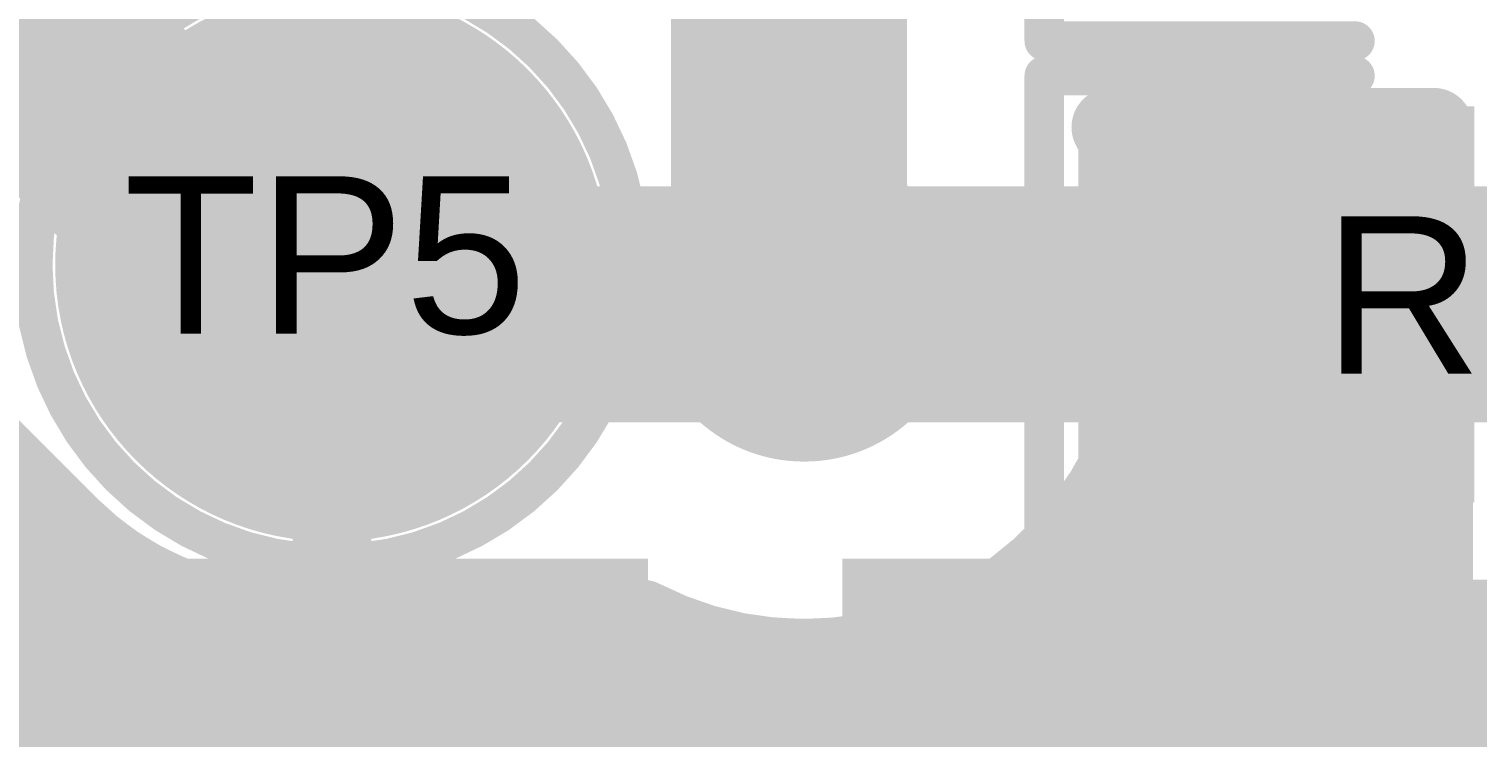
# Model space of a CAD drawing. Header units: inches. Extents: x -0.355 to 0.355, y -0.355 to 0.355.
# Drawn here: x 0.0429 to 0.1154, y -0.1742 to -0.1388 of the extents above; entities that cross this region are included whole.
import ezdxf

# ---------------------------------------------------------------- set-up
doc = ezdxf.new("R2010")
doc.units = ezdxf.units.IN
doc.header["$MEASUREMENT"] = 0
for name, color, linetype in [('BottomLayer', 5, 'Continuous'), ('Mechanical1', 6, 'Continuous'), ('Mechanical15', 56, 'Continuous'), ('TopLayer', 1, 'Continuous'), ('TopOverlay', 2, 'Continuous'), ('TopPaste', 8, 'Continuous'), ('TopSolder', 216, 'Continuous'), ('ViaHoleLayer', 16, 'Continuous')]:
    doc.layers.add(name, color=color, linetype=linetype)
doc.styles.add('Arial', font='', dxfattribs={"height": 0.2})
doc.styles.get('Arial').set_extended_font_data('Arial')

# ---------------------------------------------------------------- blocks, each defined once
blk = doc.blocks.new('TP__0_5__11')
at = {"layer": 'Mechanical15'}
h = blk.add_hatch(color=56, dxfattribs=at)
edge = h.paths.add_edge_path()
edge.add_arc((0, 0), 0.001969, 0, 360)
at = {"layer": 'TopLayer'}
h = blk.add_hatch(color=1, dxfattribs=at)
edge = h.paths.add_edge_path()
edge.add_arc((0, 0), 0.009843, 0, 360)
at = {"layer": 'TopPaste'}
h = blk.add_hatch(color=8, dxfattribs=at)
edge = h.paths.add_edge_path()
edge.add_arc((0, 0), 0.009843, 0, 360)
at = {"layer": 'TopSolder'}
h = blk.add_hatch(color=216, dxfattribs=at)
edge = h.paths.add_edge_path()
edge.add_arc((0, 0), 0.013843, 0, 360)
at = {"layer": 'TopOverlay'}
for points in [[(0.014961, 0, 0.001969, 0.001969, 1), (-0.014961, 0, 0.001969, 0.001969, 1)], [(-0.015453, 0, 0.000984, 0.000984, 1), (-0.014469, 0, 0.000984, 0.000984, 1)], [(0.014469, 0, 0.000984, 0.000984, 1), (0.015453, 0, 0.000984, 0.000984, 1)]]:
    blk.add_lwpolyline(points, format="xyseb", close=True, dxfattribs=at)
blk = doc.blocks.new('R0201_21')
at = {"layer": 'Mechanical15'}
h = blk.add_hatch(color=56, dxfattribs=at)
edge = h.paths.add_edge_path()
edge.add_arc((0, 0), 0.000984, 0, 360)
at = {"layer": 'TopLayer'}
for points in [[(-0.017716, 0.005906), (-0.005906, 0.005906), (-0.005906, -0.005906), (-0.017716, -0.005906)], [(0.005906, 0.005906), (0.017716, 0.005906), (0.017716, -0.005906), (0.005906, -0.005906)]]:
    blk.add_hatch(color=1, dxfattribs=at).paths.add_polyline_path(points)
at = {"layer": 'TopPaste'}
for points in [[(-0.017716, 0.005906), (-0.005906, 0.005906), (-0.005906, -0.005906), (-0.017716, -0.005906)], [(0.005906, 0.005906), (0.017716, 0.005906), (0.017716, -0.005906), (0.005906, -0.005906)]]:
    blk.add_hatch(color=8, dxfattribs=at).paths.add_polyline_path(points)
at = {"layer": 'TopSolder'}
for points in [[(-0.021716, 0.009905), (-0.001906, 0.009905), (-0.001906, -0.009905), (-0.021716, -0.009905)], [(0.001906, 0.009905), (0.021716, 0.009905), (0.021716, -0.009905), (0.001906, -0.009905)]]:
    blk.add_hatch(color=216, dxfattribs=at).paths.add_polyline_path(points)
at = {"layer": 'TopOverlay'}
for points in [[(-0.007874, 0.011434, 0.001969, 0.001969, 0), (-0.023425, 0.011434, 0.001969, 0.001969, 0)], [(-0.023425, 0.011434, 0.001969, 0.001969, 0), (-0.023425, -0.011434, 0.001969, 0.001969, 0)], [(0.023425, 0.011434, 0.001969, 0.001969, 0), (0.007874, 0.011434, 0.001969, 0.001969, 0)], [(0.023425, 0.011434, 0.001969, 0.001969, 0), (0.023425, -0.011434, 0.001969, 0.001969, 0)], [(-0.007874, -0.011434, 0.001969, 0.001969, 0), (-0.023425, -0.011434, 0.001969, 0.001969, 0)], [(0.023425, -0.011434, 0.001969, 0.001969, 0), (0.007874, -0.011434, 0.001969, 0.001969, 0)]]:
    blk.add_lwpolyline(points, format="xyseb", dxfattribs=at)
for points in [[(-0.023917, 0.011434, 0.000984, 0.000984, 1), (-0.022933, 0.011434, 0.000984, 0.000984, 1)], [(-0.023917, 0.011434, 0.000984, 0.000984, 1), (-0.022933, 0.011434, 0.000984, 0.000984, 1)], [(-0.008366, 0.011434, 0.000984, 0.000984, 1), (-0.007382, 0.011434, 0.000984, 0.000984, 1)], [(0.007382, 0.011434, 0.000984, 0.000984, 1), (0.008366, 0.011434, 0.000984, 0.000984, 1)], [(0.022933, 0.011434, 0.000984, 0.000984, 1), (0.023917, 0.011434, 0.000984, 0.000984, 1)], [(0.022933, 0.011434, 0.000984, 0.000984, 1), (0.023917, 0.011434, 0.000984, 0.000984, 1)], [(-0.023917, -0.011434, 0.000984, 0.000984, 1), (-0.022933, -0.011434, 0.000984, 0.000984, 1)], [(-0.023917, -0.011434, 0.000984, 0.000984, 1), (-0.022933, -0.011434, 0.000984, 0.000984, 1)], [(-0.008366, -0.011434, 0.000984, 0.000984, 1), (-0.007382, -0.011434, 0.000984, 0.000984, 1)], [(0.007382, -0.011434, 0.000984, 0.000984, 1), (0.008366, -0.011434, 0.000984, 0.000984, 1)], [(0.022933, -0.011434, 0.000984, 0.000984, 1), (0.023917, -0.011434, 0.000984, 0.000984, 1)], [(0.022933, -0.011434, 0.000984, 0.000984, 1), (0.023917, -0.011434, 0.000984, 0.000984, 1)]]:
    blk.add_lwpolyline(points, format="xyseb", close=True, dxfattribs=at)
blk = doc.blocks.new('R0201_22')
at = {"layer": 'Mechanical15'}
h = blk.add_hatch(color=56, dxfattribs=at)
edge = h.paths.add_edge_path()
edge.add_arc((0, 0), 0.000984, 0, 360)
at = {"layer": 'TopLayer'}
for points in [[(-0.017716, 0.005906), (-0.005906, 0.005906), (-0.005906, -0.005906), (-0.017716, -0.005906)], [(0.005906, 0.005906), (0.017716, 0.005906), (0.017716, -0.005906), (0.005906, -0.005906)]]:
    blk.add_hatch(color=1, dxfattribs=at).paths.add_polyline_path(points)
at = {"layer": 'TopPaste'}
for points in [[(-0.017716, 0.005906), (-0.005906, 0.005906), (-0.005906, -0.005906), (-0.017716, -0.005906)], [(0.005906, 0.005906), (0.017716, 0.005906), (0.017716, -0.005906), (0.005906, -0.005906)]]:
    blk.add_hatch(color=8, dxfattribs=at).paths.add_polyline_path(points)
at = {"layer": 'TopSolder'}
for points in [[(-0.021716, 0.009905), (-0.001906, 0.009905), (-0.001906, -0.009905), (-0.021716, -0.009905)], [(0.001906, 0.009905), (0.021716, 0.009905), (0.021716, -0.009905), (0.001906, -0.009905)]]:
    blk.add_hatch(color=216, dxfattribs=at).paths.add_polyline_path(points)
at = {"layer": 'TopOverlay'}
for points in [[(-0.023425, 0.011434, 0.001969, 0.001969, 0), (-0.007874, 0.011434, 0.001969, 0.001969, 0)], [(-0.023425, -0.011434, 0.001969, 0.001969, 0), (-0.023425, 0.011434, 0.001969, 0.001969, 0)], [(0.007874, 0.011434, 0.001969, 0.001969, 0), (0.023425, 0.011434, 0.001969, 0.001969, 0)], [(0.023425, -0.011434, 0.001969, 0.001969, 0), (0.023425, 0.011434, 0.001969, 0.001969, 0)], [(-0.023425, -0.011434, 0.001969, 0.001969, 0), (-0.007874, -0.011434, 0.001969, 0.001969, 0)], [(0.007874, -0.011434, 0.001969, 0.001969, 0), (0.023425, -0.011434, 0.001969, 0.001969, 0)]]:
    blk.add_lwpolyline(points, format="xyseb", dxfattribs=at)
for points in [[(-0.023917, 0.011434, 0.000984, 0.000984, 1), (-0.022933, 0.011434, 0.000984, 0.000984, 1)], [(-0.023917, 0.011434, 0.000984, 0.000984, 1), (-0.022933, 0.011434, 0.000984, 0.000984, 1)], [(-0.008366, 0.011434, 0.000984, 0.000984, 1), (-0.007382, 0.011434, 0.000984, 0.000984, 1)], [(0.007382, 0.011434, 0.000984, 0.000984, 1), (0.008366, 0.011434, 0.000984, 0.000984, 1)], [(0.022933, 0.011434, 0.000984, 0.000984, 1), (0.023917, 0.011434, 0.000984, 0.000984, 1)], [(0.022933, 0.011434, 0.000984, 0.000984, 1), (0.023917, 0.011434, 0.000984, 0.000984, 1)], [(-0.023917, -0.011434, 0.000984, 0.000984, 1), (-0.022933, -0.011434, 0.000984, 0.000984, 1)], [(-0.023917, -0.011434, 0.000984, 0.000984, 1), (-0.022933, -0.011434, 0.000984, 0.000984, 1)], [(-0.008366, -0.011434, 0.000984, 0.000984, 1), (-0.007382, -0.011434, 0.000984, 0.000984, 1)], [(0.007382, -0.011434, 0.000984, 0.000984, 1), (0.008366, -0.011434, 0.000984, 0.000984, 1)], [(0.022933, -0.011434, 0.000984, 0.000984, 1), (0.023917, -0.011434, 0.000984, 0.000984, 1)], [(0.022933, -0.011434, 0.000984, 0.000984, 1), (0.023917, -0.011434, 0.000984, 0.000984, 1)]]:
    blk.add_lwpolyline(points, format="xyseb", close=True, dxfattribs=at)
blk = doc.blocks.new('A1004LF_06A_35')
at = {"layer": 'TopLayer'}
for points in [[(-0.109252, -0.011811), (-0.087598, -0.011811), (-0.087598, -0.074803), (-0.109252, -0.074803)], [(-0.069882, -0.011811), (-0.048228, -0.011811), (-0.048228, -0.074803), (-0.069882, -0.074803)]]:
    blk.add_hatch(color=1, dxfattribs=at).paths.add_polyline_path(points)
at = {"layer": 'TopPaste'}
for points in [[(-0.109252, -0.011811), (-0.087598, -0.011811), (-0.087598, -0.074803), (-0.109252, -0.074803)], [(-0.069882, -0.011811), (-0.048228, -0.011811), (-0.048228, -0.074803), (-0.069882, -0.074803)]]:
    blk.add_hatch(color=8, dxfattribs=at).paths.add_polyline_path(points)
at = {"layer": 'TopSolder'}
for points in [[(-0.113252, -0.007811), (-0.083598, -0.007811), (-0.083598, -0.078803), (-0.113252, -0.078803)], [(-0.073882, -0.007811), (-0.044228, -0.007811), (-0.044228, -0.078803), (-0.073882, -0.078803)]]:
    blk.add_hatch(color=216, dxfattribs=at).paths.add_polyline_path(points)

msp = doc.modelspace()

# ---------------------------------------------------------------- hatches: boundary and pattern name
at = {"layer": 'BottomLayer'}
h = msp.add_hatch(color=5, dxfattribs=at)
edge = h.paths.add_edge_path()
edge.add_arc((0.081693, -0.152559), 0.007874, 0, 360)
at = {"layer": 'TopLayer'}
h = msp.add_hatch(color=1, dxfattribs=at)
edge = h.paths.add_edge_path()
edge.add_arc((0.081693, -0.152559), 0.007874, 0, 360)
at = {"layer": 'ViaHoleLayer'}
h = msp.add_hatch(color=16, dxfattribs=at)
edge = h.paths.add_edge_path()
edge.add_arc((0.081693, -0.152559), 0.003937, 0, 360)

# ---------------------------------------------------------------- linework, layer by layer
at = {"layer": 'BottomLayer'}
for points in [[(0.264103, -0.07874, 0.003937, 0.003937, -6.854099), (0.264103, 0.07874, 0.003937, 0.003937, 0)], [(0.127175, -0.21752, 0.003937, 0.003937, -0.665504), (-0.244202, 0.062076, 0.003937, 0.003937, 0)], [(0.275591, -0.003937, 0.003937, 0.003937, -0.864689), (-0.264103, -0.082677, 0.003937, 0.003937, 0)], [(0.34252, -0.07874, 0.003937, 0.003937, -0.414214), (0.07874, -0.34252, 0.003937, 0.003937, 0)], [(0.34252, -0.082677, 0.003937, 0.003937, -0.414214), (0.07874, -0.346457, 0.003937, 0.003937, 0)], [(0.031496, -0.127952, 0.011811, 0.011811, 0), (0.056103, -0.152559, 0.011811, 0.011811, 0)], [(0.024973, -0.1437, 0.003937, 0.003937, 0), (0.044948, -0.163675, 0.003937, 0.003937, 0)], [(0.056103, -0.152559, 0.011811, 0.011811, 0), (0.081693, -0.152559, 0.011811, 0.011811, 0)], [(0.081693, -0.152559, 0.011811, 0.011811, 0), (0.158465, -0.152559, 0.011811, 0.011811, 0)], [(0.016879, -0.160043, 0.003937, 0.003937, 0), (0.041316, -0.160043, 0.003937, 0.003937, 0)], [(0.017316, -0.160437, 0.003937, 0.003937, 0), (0.04171, -0.160437, 0.003937, 0.003937, 0)], [(0.017719, -0.16083, 0.003937, 0.003937, 0), (0.042103, -0.16083, 0.003937, 0.003937, 0)], [(0.018113, -0.161224, 0.003937, 0.003937, 0), (0.042497, -0.161224, 0.003937, 0.003937, 0)], [(0.018506, -0.161618, 0.003937, 0.003937, 0), (0.042891, -0.161618, 0.003937, 0.003937, 0)], [(0.0189, -0.162011, 0.003937, 0.003937, 0), (0.043284, -0.162011, 0.003937, 0.003937, 0)], [(0.019294, -0.162405, 0.003937, 0.003937, 0), (0.043678, -0.162405, 0.003937, 0.003937, 0)], [(0.019688, -0.162799, 0.003937, 0.003937, 0), (0.044072, -0.162799, 0.003937, 0.003937, 0)], [(0.020081, -0.163192, 0.003937, 0.003937, 0), (0.044466, -0.163192, 0.003937, 0.003937, 0)], [(0.020475, -0.163586, 0.003937, 0.003937, 0), (0.044859, -0.163586, 0.003937, 0.003937, 0)], [(0.020869, -0.16398, 0.003937, 0.003937, 0), (0.045261, -0.16398, 0.003937, 0.003937, 0)], [(0.056103, -0.168307, 0.003937, 0.003937, -0.199374), (0.044948, -0.163675, 0.003937, 0.003937, 0)], [(0.056103, -0.168307, 0.003937, 0.003937, -0.198912), (0.044968, -0.163695, 0.003937, 0.003937, 0)], [(0.021262, -0.164374, 0.003937, 0.003937, 0), (0.045691, -0.164374, 0.003937, 0.003937, 0)], [(0.021656, -0.164767, 0.003937, 0.003937, 0), (0.046155, -0.164767, 0.003937, 0.003937, 0)], [(0.02205, -0.165161, 0.003937, 0.003937, 0), (0.046659, -0.165161, 0.003937, 0.003937, 0)], [(0.022444, -0.165555, 0.003937, 0.003937, 0), (0.047209, -0.165555, 0.003937, 0.003937, 0)], [(0.022837, -0.165948, 0.003937, 0.003937, 0), (0.047813, -0.165948, 0.003937, 0.003937, 0)], [(0.023231, -0.166342, 0.003937, 0.003937, 0), (0.048486, -0.166342, 0.003937, 0.003937, 0)], [(0.023625, -0.166736, 0.003937, 0.003937, 0), (0.049246, -0.166736, 0.003937, 0.003937, 0)], [(0.024018, -0.167129, 0.003937, 0.003937, 0), (0.050128, -0.167129, 0.003937, 0.003937, 0)], [(0.024412, -0.167523, 0.003937, 0.003937, 0), (0.051196, -0.167523, 0.003937, 0.003937, 0)], [(0.024806, -0.167917, 0.003937, 0.003937, 0), (0.052619, -0.167917, 0.003937, 0.003937, 0)], [(0.025199, -0.168311, 0.003937, 0.003937, 0), (0.073583, -0.168311, 0.003937, 0.003937, 0)], [(0.056103, -0.168307, 0.003937, 0.003937, 0), (0.073577, -0.168307, 0.003937, 0.003937, 0)], [(0.089809, -0.168307, 0.003937, 0.003937, -0.242536), (0.073577, -0.168307, 0.003937, 0.003937, 0)], [(0.089803, -0.168311, 0.003937, 0.003937, 0), (0.187509, -0.168311, 0.003937, 0.003937, 0)], [(0.089809, -0.168307, 0.003937, 0.003937, 0), (0.158465, -0.168307, 0.003937, 0.003937, 0)], [(0.025593, -0.168704, 0.003937, 0.003937, 0), (0.074398, -0.168704, 0.003937, 0.003937, 0)], [(0.025987, -0.169098, 0.003937, 0.003937, 0), (0.075341, -0.169098, 0.003937, 0.003937, 0)], [(0.088044, -0.169098, 0.003937, 0.003937, 0), (0.1868, -0.169098, 0.003937, 0.003937, 0)], [(0.088987, -0.168704, 0.003937, 0.003937, 0), (0.187155, -0.168704, 0.003937, 0.003937, 0)], [(0.026381, -0.169492, 0.003937, 0.003937, 0), (0.076481, -0.169492, 0.003937, 0.003937, 0)], [(0.026774, -0.169885, 0.003937, 0.003937, 0), (0.077995, -0.169885, 0.003937, 0.003937, 0)], [(0.085391, -0.169885, 0.003937, 0.003937, 0), (0.186084, -0.169885, 0.003937, 0.003937, 0)], [(0.086905, -0.169492, 0.003937, 0.003937, 0), (0.186443, -0.169492, 0.003937, 0.003937, 0)], [(0.027168, -0.170279, 0.003937, 0.003937, 0), (0.185724, -0.170279, 0.003937, 0.003937, 0)], [(0.027562, -0.170673, 0.003937, 0.003937, 0), (0.185362, -0.170673, 0.003937, 0.003937, 0)], [(0.027955, -0.171066, 0.003937, 0.003937, 0), (0.184999, -0.171066, 0.003937, 0.003937, 0)], [(0.028349, -0.17146, 0.003937, 0.003937, 0), (0.184634, -0.17146, 0.003937, 0.003937, 0)], [(0.028743, -0.171854, 0.003937, 0.003937, 0), (0.184267, -0.171854, 0.003937, 0.003937, 0)], [(0.029136, -0.172247, 0.003937, 0.003937, 0), (0.183899, -0.172247, 0.003937, 0.003937, 0)], [(0.02953, -0.172641, 0.003937, 0.003937, 0), (0.18353, -0.172641, 0.003937, 0.003937, 0)], [(0.029924, -0.173035, 0.003937, 0.003937, 0), (0.183159, -0.173035, 0.003937, 0.003937, 0)], [(0.030318, -0.173429, 0.003937, 0.003937, 0), (0.182786, -0.173429, 0.003937, 0.003937, 0)], [(0.030711, -0.173822, 0.003937, 0.003937, 0), (0.182412, -0.173822, 0.003937, 0.003937, 0)], [(0.031105, -0.174216, 0.003937, 0.003937, 0), (0.182036, -0.174216, 0.003937, 0.003937, 0)], [(0.031499, -0.17461, 0.003937, 0.003937, 0), (0.181658, -0.17461, 0.003937, 0.003937, 0)], [(0.031892, -0.175003, 0.003937, 0.003937, 0), (0.181279, -0.175003, 0.003937, 0.003937, 0)], [(0.032286, -0.175397, 0.003937, 0.003937, 0), (0.180898, -0.175397, 0.003937, 0.003937, 0)], [(0.03268, -0.175791, 0.003937, 0.003937, 0), (0.180515, -0.175791, 0.003937, 0.003937, 0)], [(0.033073, -0.176184, 0.003937, 0.003937, 0), (0.180131, -0.176184, 0.003937, 0.003937, 0)]]:
    msp.add_lwpolyline(points, format="xyseb", dxfattribs=at)
for points in [[(0.053151, -0.152559, 0.005906, 0.005906, 1), (0.059056, -0.152559, 0.005906, 0.005906, 1)], [(0.053151, -0.152559, 0.005906, 0.005906, 1), (0.059056, -0.152559, 0.005906, 0.005906, 1)], [(0.07874, -0.152559, 0.005906, 0.005906, 1), (0.084646, -0.152559, 0.005906, 0.005906, 1)], [(0.07874, -0.152559, 0.005906, 0.005906, 1), (0.084646, -0.152559, 0.005906, 0.005906, 1)], [(0.040332, -0.160043, 0.001969, 0.001969, 1), (0.0423, -0.160043, 0.001969, 0.001969, 1)], [(0.040725, -0.160437, 0.001969, 0.001969, 1), (0.042694, -0.160437, 0.001969, 0.001969, 1)], [(0.041119, -0.16083, 0.001969, 0.001969, 1), (0.043088, -0.16083, 0.001969, 0.001969, 1)], [(0.041513, -0.161224, 0.001969, 0.001969, 1), (0.043481, -0.161224, 0.001969, 0.001969, 1)], [(0.041907, -0.161618, 0.001969, 0.001969, 1), (0.043875, -0.161618, 0.001969, 0.001969, 1)], [(0.0423, -0.162011, 0.001969, 0.001969, 1), (0.044269, -0.162011, 0.001969, 0.001969, 1)], [(0.042694, -0.162405, 0.001969, 0.001969, 1), (0.044662, -0.162405, 0.001969, 0.001969, 1)], [(0.043088, -0.162799, 0.001969, 0.001969, 1), (0.045056, -0.162799, 0.001969, 0.001969, 1)], [(0.043481, -0.163192, 0.001969, 0.001969, 1), (0.04545, -0.163192, 0.001969, 0.001969, 1)], [(0.043875, -0.163586, 0.001969, 0.001969, 1), (0.045844, -0.163586, 0.001969, 0.001969, 1)], [(0.043964, -0.163675, 0.001969, 0.001969, 1), (0.045932, -0.163675, 0.001969, 0.001969, 1)], [(0.043964, -0.163675, 0.001969, 0.001969, 1), (0.045932, -0.163675, 0.001969, 0.001969, 1)], [(0.043984, -0.163695, 0.001969, 0.001969, 1), (0.045952, -0.163695, 0.001969, 0.001969, 1)], [(0.044276, -0.16398, 0.001969, 0.001969, 1), (0.046245, -0.16398, 0.001969, 0.001969, 1)], [(0.044707, -0.164374, 0.001969, 0.001969, 1), (0.046675, -0.164374, 0.001969, 0.001969, 1)], [(0.045171, -0.164767, 0.001969, 0.001969, 1), (0.04714, -0.164767, 0.001969, 0.001969, 1)], [(0.045675, -0.165161, 0.001969, 0.001969, 1), (0.047643, -0.165161, 0.001969, 0.001969, 1)], [(0.046224, -0.165555, 0.001969, 0.001969, 1), (0.048193, -0.165555, 0.001969, 0.001969, 1)], [(0.046829, -0.165948, 0.001969, 0.001969, 1), (0.048797, -0.165948, 0.001969, 0.001969, 1)], [(0.047501, -0.166342, 0.001969, 0.001969, 1), (0.04947, -0.166342, 0.001969, 0.001969, 1)], [(0.048262, -0.166736, 0.001969, 0.001969, 1), (0.05023, -0.166736, 0.001969, 0.001969, 1)], [(0.049144, -0.167129, 0.001969, 0.001969, 1), (0.051112, -0.167129, 0.001969, 0.001969, 1)], [(0.050212, -0.167523, 0.001969, 0.001969, 1), (0.05218, -0.167523, 0.001969, 0.001969, 1)], [(0.051635, -0.167917, 0.001969, 0.001969, 1), (0.053603, -0.167917, 0.001969, 0.001969, 1)], [(0.055119, -0.168307, 0.001969, 0.001969, 1), (0.057087, -0.168307, 0.001969, 0.001969, 1)], [(0.055119, -0.168307, 0.001969, 0.001969, 1), (0.057087, -0.168307, 0.001969, 0.001969, 1)], [(0.055119, -0.168307, 0.001969, 0.001969, 1), (0.057087, -0.168307, 0.001969, 0.001969, 1)], [(0.072592, -0.168307, 0.001969, 0.001969, 1), (0.074561, -0.168307, 0.001969, 0.001969, 1)], [(0.072592, -0.168307, 0.001969, 0.001969, 1), (0.074561, -0.168307, 0.001969, 0.001969, 1)], [(0.072599, -0.168311, 0.001969, 0.001969, 1), (0.074567, -0.168311, 0.001969, 0.001969, 1)], [(0.088818, -0.168311, 0.001969, 0.001969, 1), (0.090787, -0.168311, 0.001969, 0.001969, 1)], [(0.088825, -0.168307, 0.001969, 0.001969, 1), (0.090793, -0.168307, 0.001969, 0.001969, 1)], [(0.088825, -0.168307, 0.001969, 0.001969, 1), (0.090793, -0.168307, 0.001969, 0.001969, 1)], [(0.073414, -0.168704, 0.001969, 0.001969, 1), (0.075383, -0.168704, 0.001969, 0.001969, 1)], [(0.074357, -0.169098, 0.001969, 0.001969, 1), (0.076326, -0.169098, 0.001969, 0.001969, 1)], [(0.08706, -0.169098, 0.001969, 0.001969, 1), (0.089029, -0.169098, 0.001969, 0.001969, 1)], [(0.088003, -0.168704, 0.001969, 0.001969, 1), (0.089972, -0.168704, 0.001969, 0.001969, 1)], [(0.075497, -0.169492, 0.001969, 0.001969, 1), (0.077465, -0.169492, 0.001969, 0.001969, 1)], [(0.07701, -0.169885, 0.001969, 0.001969, 1), (0.078979, -0.169885, 0.001969, 0.001969, 1)], [(0.084407, -0.169885, 0.001969, 0.001969, 1), (0.086375, -0.169885, 0.001969, 0.001969, 1)], [(0.085921, -0.169492, 0.001969, 0.001969, 1), (0.087889, -0.169492, 0.001969, 0.001969, 1)]]:
    msp.add_lwpolyline(points, format="xyseb", close=True, dxfattribs=at)
at = {"layer": 'Mechanical1'}
msp.add_lwpolyline([(0.354297, -0.078701, 0.0005, 0.0005, -0.414214), (0.078706, -0.354291, 0.0005, 0.0005, 0)], format="xyseb", dxfattribs=at)
at = {"layer": 'TopLayer'}
for points in [[(0.08094, -0.151806, 0.011811, 0.011811, 0), (0.08094, -0.127118, 0.011811, 0.011811, 0)], [(0.058071, -0.150591, 0.003937, 0.003937, 0), (0.058071, -0.134843, 0.003937, 0.003937, 0)], [(0.097036, -0.143701, 0.003937, 0.003937, 0), (0.113189, -0.143701, 0.003937, 0.003937, 0)], [(0.097036, -0.143701, 0.003937, 0.003937, -0.131653), (0.099409, -0.152559, 0.003937, 0.003937, 0)], [(0.09715, -0.143901, 0.003937, 0.003937, 0), (0.113189, -0.143901, 0.003937, 0.003937, 0)], [(0.113189, -0.168307, 0.003937, 0.003937, 0), (0.113189, -0.143701, 0.003937, 0.003937, 0)], [(0.097364, -0.144295, 0.003937, 0.003937, 0), (0.113189, -0.144295, 0.003937, 0.003937, 0)], [(0.097565, -0.144688, 0.003937, 0.003937, 0), (0.113189, -0.144688, 0.003937, 0.003937, 0)], [(0.097754, -0.145082, 0.003937, 0.003937, 0), (0.113189, -0.145082, 0.003937, 0.003937, 0)], [(0.097932, -0.145476, 0.003937, 0.003937, 0), (0.113189, -0.145476, 0.003937, 0.003937, 0)], [(0.098098, -0.14587, 0.003937, 0.003937, 0), (0.113189, -0.14587, 0.003937, 0.003937, 0)], [(0.098253, -0.146263, 0.003937, 0.003937, 0), (0.113189, -0.146263, 0.003937, 0.003937, 0)], [(0.098397, -0.146657, 0.003937, 0.003937, 0), (0.113189, -0.146657, 0.003937, 0.003937, 0)], [(0.098531, -0.147051, 0.003937, 0.003937, 0), (0.113189, -0.147051, 0.003937, 0.003937, 0)], [(0.098655, -0.147444, 0.003937, 0.003937, 0), (0.113189, -0.147444, 0.003937, 0.003937, 0)], [(0.105315, -0.178523, 0.015, 0.015, 0), (0.105315, -0.152559, 0.015, 0.015, 0)], [(0.08094, -0.151806, 0.011811, 0.011811, 0), (0.081693, -0.152559, 0.011811, 0.011811, 0)], [(0.098769, -0.147838, 0.003937, 0.003937, 0), (0.113189, -0.147838, 0.003937, 0.003937, 0)], [(0.098873, -0.148232, 0.003937, 0.003937, 0), (0.113189, -0.148232, 0.003937, 0.003937, 0)], [(0.098967, -0.148625, 0.003937, 0.003937, 0), (0.113189, -0.148625, 0.003937, 0.003937, 0)], [(0.099052, -0.149019, 0.003937, 0.003937, 0), (0.113189, -0.149019, 0.003937, 0.003937, 0)], [(0.099128, -0.149413, 0.003937, 0.003937, 0), (0.113189, -0.149413, 0.003937, 0.003937, 0)], [(0.099194, -0.149807, 0.003937, 0.003937, 0), (0.113189, -0.149807, 0.003937, 0.003937, 0)], [(0.099252, -0.1502, 0.003937, 0.003937, 0), (0.113189, -0.1502, 0.003937, 0.003937, 0)], [(0.058071, -0.199803, 0.003937, 0.003937, 0), (0.058071, -0.150591, 0.003937, 0.003937, 0)], [(0.0993, -0.150594, 0.003937, 0.003937, 0), (0.113189, -0.150594, 0.003937, 0.003937, 0)], [(0.09934, -0.150988, 0.003937, 0.003937, 0), (0.113189, -0.150988, 0.003937, 0.003937, 0)], [(0.09937, -0.151381, 0.003937, 0.003937, 0), (0.113189, -0.151381, 0.003937, 0.003937, 0)], [(0.099392, -0.151775, 0.003937, 0.003937, 0), (0.113189, -0.151775, 0.003937, 0.003937, 0)], [(0.099409, -0.152559, 0.003937, 0.003937, -0.447217), (0.079724, -0.170166, 0.003937, 0.003937, 0)], [(0.099405, -0.152169, 0.003937, 0.003937, 0), (0.113189, -0.152169, 0.003937, 0.003937, 0)], [(0.099409, -0.152562, 0.003937, 0.003937, 0), (0.113189, -0.152562, 0.003937, 0.003937, 0)], [(0.099392, -0.15335, 0.003937, 0.003937, 0), (0.113189, -0.15335, 0.003937, 0.003937, 0)], [(0.099405, -0.152956, 0.003937, 0.003937, 0), (0.113189, -0.152956, 0.003937, 0.003937, 0)], [(0.09937, -0.153744, 0.003937, 0.003937, 0), (0.113189, -0.153744, 0.003937, 0.003937, 0)], [(0.099299, -0.154531, 0.003937, 0.003937, 0), (0.113189, -0.154531, 0.003937, 0.003937, 0)], [(0.099339, -0.154137, 0.003937, 0.003937, 0), (0.113189, -0.154137, 0.003937, 0.003937, 0)], [(0.099193, -0.155318, 0.003937, 0.003937, 0), (0.113189, -0.155318, 0.003937, 0.003937, 0)], [(0.099251, -0.154925, 0.003937, 0.003937, 0), (0.113189, -0.154925, 0.003937, 0.003937, 0)], [(0.099051, -0.156106, 0.003937, 0.003937, 0), (0.113189, -0.156106, 0.003937, 0.003937, 0)], [(0.099127, -0.155712, 0.003937, 0.003937, 0), (0.113189, -0.155712, 0.003937, 0.003937, 0)], [(0.098871, -0.156893, 0.003937, 0.003937, 0), (0.113189, -0.156893, 0.003937, 0.003937, 0)], [(0.098966, -0.1565, 0.003937, 0.003937, 0), (0.113189, -0.1565, 0.003937, 0.003937, 0)], [(0.098653, -0.157681, 0.003937, 0.003937, 0), (0.113189, -0.157681, 0.003937, 0.003937, 0)], [(0.098767, -0.157287, 0.003937, 0.003937, 0), (0.113189, -0.157287, 0.003937, 0.003937, 0)], [(0.098529, -0.158074, 0.003937, 0.003937, 0), (0.113189, -0.158074, 0.003937, 0.003937, 0)], [(0.09825, -0.158862, 0.003937, 0.003937, 0), (0.113189, -0.158862, 0.003937, 0.003937, 0)], [(0.098395, -0.158468, 0.003937, 0.003937, 0), (0.113189, -0.158468, 0.003937, 0.003937, 0)], [(0.097929, -0.159649, 0.003937, 0.003937, 0), (0.113189, -0.159649, 0.003937, 0.003937, 0)], [(0.098095, -0.159255, 0.003937, 0.003937, 0), (0.113189, -0.159255, 0.003937, 0.003937, 0)], [(0.097562, -0.160437, 0.003937, 0.003937, 0), (0.113189, -0.160437, 0.003937, 0.003937, 0)], [(0.097751, -0.160043, 0.003937, 0.003937, 0), (0.113189, -0.160043, 0.003937, 0.003937, 0)], [(0.097146, -0.161224, 0.003937, 0.003937, 0), (0.113189, -0.161224, 0.003937, 0.003937, 0)], [(0.09736, -0.16083, 0.003937, 0.003937, 0), (0.113189, -0.16083, 0.003937, 0.003937, 0)], [(0.096677, -0.162011, 0.003937, 0.003937, 0), (0.113189, -0.162011, 0.003937, 0.003937, 0)], [(0.096919, -0.161618, 0.003937, 0.003937, 0), (0.113189, -0.161618, 0.003937, 0.003937, 0)], [(0.096421, -0.162405, 0.003937, 0.003937, 0), (0.113189, -0.162405, 0.003937, 0.003937, 0)], [(0.095864, -0.163192, 0.003937, 0.003937, 0), (0.113189, -0.163192, 0.003937, 0.003937, 0)], [(0.096151, -0.162799, 0.003937, 0.003937, 0), (0.113189, -0.162799, 0.003937, 0.003937, 0)], [(0.095237, -0.16398, 0.003937, 0.003937, 0), (0.113189, -0.16398, 0.003937, 0.003937, 0)], [(0.095559, -0.163586, 0.003937, 0.003937, 0), (0.113189, -0.163586, 0.003937, 0.003937, 0)], [(0.094532, -0.164767, 0.003937, 0.003937, 0), (0.113189, -0.164767, 0.003937, 0.003937, 0)], [(0.094895, -0.164374, 0.003937, 0.003937, 0), (0.113189, -0.164374, 0.003937, 0.003937, 0)], [(0.093734, -0.165555, 0.003937, 0.003937, 0), (0.113189, -0.165555, 0.003937, 0.003937, 0)], [(0.094146, -0.165161, 0.003937, 0.003937, 0), (0.113189, -0.165161, 0.003937, 0.003937, 0)], [(0.092824, -0.166342, 0.003937, 0.003937, 0), (0.113189, -0.166342, 0.003937, 0.003937, 0)], [(0.093295, -0.165948, 0.003937, 0.003937, 0), (0.113189, -0.165948, 0.003937, 0.003937, 0)], [(0.092318, -0.166736, 0.003937, 0.003937, 0), (0.113189, -0.166736, 0.003937, 0.003937, 0)], [(0.091177, -0.167523, 0.003937, 0.003937, 0), (0.113189, -0.167523, 0.003937, 0.003937, 0)], [(0.091772, -0.167129, 0.003937, 0.003937, 0), (0.113189, -0.167129, 0.003937, 0.003937, 0)], [(0.089803, -0.168311, 0.003937, 0.003937, 0), (0.178524, -0.168311, 0.003937, 0.003937, 0)], [(0.090525, -0.167917, 0.003937, 0.003937, 0), (0.113189, -0.167917, 0.003937, 0.003937, 0)], [(0.113189, -0.168307, 0.003937, 0.003937, 0), (0.144685, -0.168307, 0.003937, 0.003937, 0)], [(0.088044, -0.169098, 0.003937, 0.003937, 0), (0.178524, -0.169098, 0.003937, 0.003937, 0)], [(0.088987, -0.168704, 0.003937, 0.003937, 0), (0.178524, -0.168704, 0.003937, 0.003937, 0)], [(0.085391, -0.169885, 0.003937, 0.003937, 0), (0.178524, -0.169885, 0.003937, 0.003937, 0)], [(0.086905, -0.169492, 0.003937, 0.003937, 0), (0.178524, -0.169492, 0.003937, 0.003937, 0)], [(0.079724, -0.242126, 0.003937, 0.003937, 0), (0.079724, -0.170166, 0.003937, 0.003937, 0)], [(0.079724, -0.170279, 0.003937, 0.003937, 0), (0.178524, -0.170279, 0.003937, 0.003937, 0)], [(0.079724, -0.170673, 0.003937, 0.003937, 0), (0.178524, -0.170673, 0.003937, 0.003937, 0)], [(0.079724, -0.171066, 0.003937, 0.003937, 0), (0.178524, -0.171066, 0.003937, 0.003937, 0)], [(0.079724, -0.17146, 0.003937, 0.003937, 0), (0.178524, -0.17146, 0.003937, 0.003937, 0)], [(0.079724, -0.171854, 0.003937, 0.003937, 0), (0.178524, -0.171854, 0.003937, 0.003937, 0)], [(0.079724, -0.172247, 0.003937, 0.003937, 0), (0.178524, -0.172247, 0.003937, 0.003937, 0)], [(0.079724, -0.172641, 0.003937, 0.003937, 0), (0.178524, -0.172641, 0.003937, 0.003937, 0)], [(0.079724, -0.173035, 0.003937, 0.003937, 0), (0.178524, -0.173035, 0.003937, 0.003937, 0)], [(0.079724, -0.173429, 0.003937, 0.003937, 0), (0.178524, -0.173429, 0.003937, 0.003937, 0)], [(0.101752, -0.182087, 0.015, 0.015, 0), (0.105315, -0.178523, 0.015, 0.015, 0)], [(0.079724, -0.173822, 0.003937, 0.003937, 0), (0.178524, -0.173822, 0.003937, 0.003937, 0)], [(0.079724, -0.174216, 0.003937, 0.003937, 0), (0.178524, -0.174216, 0.003937, 0.003937, 0)], [(0.079724, -0.17461, 0.003937, 0.003937, 0), (0.178524, -0.17461, 0.003937, 0.003937, 0)], [(0.079724, -0.175003, 0.003937, 0.003937, 0), (0.178524, -0.175003, 0.003937, 0.003937, 0)], [(0.079724, -0.175397, 0.003937, 0.003937, 0), (0.178524, -0.175397, 0.003937, 0.003937, 0)], [(0.079724, -0.175791, 0.003937, 0.003937, 0), (0.178524, -0.175791, 0.003937, 0.003937, 0)], [(0.079724, -0.176184, 0.003937, 0.003937, 0), (0.178524, -0.176184, 0.003937, 0.003937, 0)]]:
    msp.add_lwpolyline(points, format="xyseb", dxfattribs=at)
for points in [[(0.096052, -0.143701, 0.001969, 0.001969, 1), (0.09802, -0.143701, 0.001969, 0.001969, 1)], [(0.096052, -0.143701, 0.001969, 0.001969, 1), (0.09802, -0.143701, 0.001969, 0.001969, 1)], [(0.096166, -0.143901, 0.001969, 0.001969, 1), (0.098134, -0.143901, 0.001969, 0.001969, 1)], [(0.112205, -0.143701, 0.001969, 0.001969, 1), (0.114173, -0.143701, 0.001969, 0.001969, 1)], [(0.112205, -0.143701, 0.001969, 0.001969, 1), (0.114173, -0.143701, 0.001969, 0.001969, 1)], [(0.112205, -0.143901, 0.001969, 0.001969, 1), (0.114173, -0.143901, 0.001969, 0.001969, 1)], [(0.09638, -0.144295, 0.001969, 0.001969, 1), (0.098348, -0.144295, 0.001969, 0.001969, 1)], [(0.112205, -0.144295, 0.001969, 0.001969, 1), (0.114173, -0.144295, 0.001969, 0.001969, 1)], [(0.096581, -0.144688, 0.001969, 0.001969, 1), (0.098549, -0.144688, 0.001969, 0.001969, 1)], [(0.09677, -0.145082, 0.001969, 0.001969, 1), (0.098739, -0.145082, 0.001969, 0.001969, 1)], [(0.112205, -0.144688, 0.001969, 0.001969, 1), (0.114173, -0.144688, 0.001969, 0.001969, 1)], [(0.112205, -0.145082, 0.001969, 0.001969, 1), (0.114173, -0.145082, 0.001969, 0.001969, 1)], [(0.096948, -0.145476, 0.001969, 0.001969, 1), (0.098916, -0.145476, 0.001969, 0.001969, 1)], [(0.097114, -0.14587, 0.001969, 0.001969, 1), (0.099082, -0.14587, 0.001969, 0.001969, 1)], [(0.112205, -0.145476, 0.001969, 0.001969, 1), (0.114173, -0.145476, 0.001969, 0.001969, 1)], [(0.112205, -0.14587, 0.001969, 0.001969, 1), (0.114173, -0.14587, 0.001969, 0.001969, 1)], [(0.097269, -0.146263, 0.001969, 0.001969, 1), (0.099237, -0.146263, 0.001969, 0.001969, 1)], [(0.097413, -0.146657, 0.001969, 0.001969, 1), (0.099382, -0.146657, 0.001969, 0.001969, 1)], [(0.112205, -0.146263, 0.001969, 0.001969, 1), (0.114173, -0.146263, 0.001969, 0.001969, 1)], [(0.112205, -0.146657, 0.001969, 0.001969, 1), (0.114173, -0.146657, 0.001969, 0.001969, 1)], [(0.097547, -0.147051, 0.001969, 0.001969, 1), (0.099516, -0.147051, 0.001969, 0.001969, 1)], [(0.097671, -0.147444, 0.001969, 0.001969, 1), (0.099639, -0.147444, 0.001969, 0.001969, 1)], [(0.101565, -0.152559, 0.0075, 0.0075, 1), (0.109065, -0.152559, 0.0075, 0.0075, 1)], [(0.112205, -0.147051, 0.001969, 0.001969, 1), (0.114173, -0.147051, 0.001969, 0.001969, 1)], [(0.112205, -0.147444, 0.001969, 0.001969, 1), (0.114173, -0.147444, 0.001969, 0.001969, 1)], [(0.077987, -0.151806, 0.005906, 0.005906, 1), (0.083892, -0.151806, 0.005906, 0.005906, 1)], [(0.077987, -0.151806, 0.005906, 0.005906, 1), (0.083892, -0.151806, 0.005906, 0.005906, 1)], [(0.097785, -0.147838, 0.001969, 0.001969, 1), (0.099753, -0.147838, 0.001969, 0.001969, 1)], [(0.097889, -0.148232, 0.001969, 0.001969, 1), (0.099857, -0.148232, 0.001969, 0.001969, 1)], [(0.112205, -0.147838, 0.001969, 0.001969, 1), (0.114173, -0.147838, 0.001969, 0.001969, 1)], [(0.112205, -0.148232, 0.001969, 0.001969, 1), (0.114173, -0.148232, 0.001969, 0.001969, 1)], [(0.07874, -0.152559, 0.005906, 0.005906, 1), (0.084646, -0.152559, 0.005906, 0.005906, 1)], [(0.097983, -0.148625, 0.001969, 0.001969, 1), (0.099951, -0.148625, 0.001969, 0.001969, 1)], [(0.112205, -0.148625, 0.001969, 0.001969, 1), (0.114173, -0.148625, 0.001969, 0.001969, 1)], [(0.098068, -0.149019, 0.001969, 0.001969, 1), (0.100036, -0.149019, 0.001969, 0.001969, 1)], [(0.098144, -0.149413, 0.001969, 0.001969, 1), (0.100112, -0.149413, 0.001969, 0.001969, 1)], [(0.112205, -0.149019, 0.001969, 0.001969, 1), (0.114173, -0.149019, 0.001969, 0.001969, 1)], [(0.112205, -0.149413, 0.001969, 0.001969, 1), (0.114173, -0.149413, 0.001969, 0.001969, 1)], [(0.09821, -0.149807, 0.001969, 0.001969, 1), (0.100179, -0.149807, 0.001969, 0.001969, 1)], [(0.098267, -0.1502, 0.001969, 0.001969, 1), (0.100236, -0.1502, 0.001969, 0.001969, 1)], [(0.112205, -0.149807, 0.001969, 0.001969, 1), (0.114173, -0.149807, 0.001969, 0.001969, 1)], [(0.112205, -0.1502, 0.001969, 0.001969, 1), (0.114173, -0.1502, 0.001969, 0.001969, 1)], [(0.057087, -0.150591, 0.001969, 0.001969, 1), (0.059055, -0.150591, 0.001969, 0.001969, 1)], [(0.057087, -0.150591, 0.001969, 0.001969, 1), (0.059055, -0.150591, 0.001969, 0.001969, 1)], [(0.098316, -0.150594, 0.001969, 0.001969, 1), (0.100284, -0.150594, 0.001969, 0.001969, 1)], [(0.098355, -0.150988, 0.001969, 0.001969, 1), (0.100324, -0.150988, 0.001969, 0.001969, 1)], [(0.112205, -0.150594, 0.001969, 0.001969, 1), (0.114173, -0.150594, 0.001969, 0.001969, 1)], [(0.112205, -0.150988, 0.001969, 0.001969, 1), (0.114173, -0.150988, 0.001969, 0.001969, 1)], [(0.098386, -0.151381, 0.001969, 0.001969, 1), (0.100354, -0.151381, 0.001969, 0.001969, 1)], [(0.098408, -0.151775, 0.001969, 0.001969, 1), (0.100376, -0.151775, 0.001969, 0.001969, 1)], [(0.112205, -0.151381, 0.001969, 0.001969, 1), (0.114173, -0.151381, 0.001969, 0.001969, 1)], [(0.112205, -0.151775, 0.001969, 0.001969, 1), (0.114173, -0.151775, 0.001969, 0.001969, 1)], [(0.098421, -0.152169, 0.001969, 0.001969, 1), (0.100389, -0.152169, 0.001969, 0.001969, 1)], [(0.098425, -0.152559, 0.001969, 0.001969, 1), (0.100394, -0.152559, 0.001969, 0.001969, 1)], [(0.098425, -0.152559, 0.001969, 0.001969, 1), (0.100394, -0.152559, 0.001969, 0.001969, 1)], [(0.098425, -0.152562, 0.001969, 0.001969, 1), (0.100394, -0.152562, 0.001969, 0.001969, 1)], [(0.112205, -0.152169, 0.001969, 0.001969, 1), (0.114173, -0.152169, 0.001969, 0.001969, 1)], [(0.112205, -0.152562, 0.001969, 0.001969, 1), (0.114173, -0.152562, 0.001969, 0.001969, 1)], [(0.098407, -0.15335, 0.001969, 0.001969, 1), (0.100376, -0.15335, 0.001969, 0.001969, 1)], [(0.098421, -0.152956, 0.001969, 0.001969, 1), (0.100389, -0.152956, 0.001969, 0.001969, 1)], [(0.112205, -0.152956, 0.001969, 0.001969, 1), (0.114173, -0.152956, 0.001969, 0.001969, 1)], [(0.112205, -0.15335, 0.001969, 0.001969, 1), (0.114173, -0.15335, 0.001969, 0.001969, 1)], [(0.098386, -0.153744, 0.001969, 0.001969, 1), (0.100354, -0.153744, 0.001969, 0.001969, 1)], [(0.112205, -0.153744, 0.001969, 0.001969, 1), (0.114173, -0.153744, 0.001969, 0.001969, 1)], [(0.098315, -0.154531, 0.001969, 0.001969, 1), (0.100283, -0.154531, 0.001969, 0.001969, 1)], [(0.098355, -0.154137, 0.001969, 0.001969, 1), (0.100323, -0.154137, 0.001969, 0.001969, 1)], [(0.112205, -0.154137, 0.001969, 0.001969, 1), (0.114173, -0.154137, 0.001969, 0.001969, 1)], [(0.112205, -0.154531, 0.001969, 0.001969, 1), (0.114173, -0.154531, 0.001969, 0.001969, 1)], [(0.098209, -0.155318, 0.001969, 0.001969, 1), (0.100177, -0.155318, 0.001969, 0.001969, 1)], [(0.098267, -0.154925, 0.001969, 0.001969, 1), (0.100235, -0.154925, 0.001969, 0.001969, 1)], [(0.112205, -0.154925, 0.001969, 0.001969, 1), (0.114173, -0.154925, 0.001969, 0.001969, 1)], [(0.112205, -0.155318, 0.001969, 0.001969, 1), (0.114173, -0.155318, 0.001969, 0.001969, 1)], [(0.098067, -0.156106, 0.001969, 0.001969, 1), (0.100035, -0.156106, 0.001969, 0.001969, 1)], [(0.098142, -0.155712, 0.001969, 0.001969, 1), (0.100111, -0.155712, 0.001969, 0.001969, 1)], [(0.112205, -0.155712, 0.001969, 0.001969, 1), (0.114173, -0.155712, 0.001969, 0.001969, 1)], [(0.112205, -0.156106, 0.001969, 0.001969, 1), (0.114173, -0.156106, 0.001969, 0.001969, 1)], [(0.097887, -0.156893, 0.001969, 0.001969, 1), (0.099855, -0.156893, 0.001969, 0.001969, 1)], [(0.097981, -0.1565, 0.001969, 0.001969, 1), (0.09995, -0.1565, 0.001969, 0.001969, 1)], [(0.112205, -0.1565, 0.001969, 0.001969, 1), (0.114173, -0.1565, 0.001969, 0.001969, 1)], [(0.112205, -0.156893, 0.001969, 0.001969, 1), (0.114173, -0.156893, 0.001969, 0.001969, 1)], [(0.097669, -0.157681, 0.001969, 0.001969, 1), (0.099637, -0.157681, 0.001969, 0.001969, 1)], [(0.097783, -0.157287, 0.001969, 0.001969, 1), (0.099751, -0.157287, 0.001969, 0.001969, 1)], [(0.112205, -0.157287, 0.001969, 0.001969, 1), (0.114173, -0.157287, 0.001969, 0.001969, 1)], [(0.112205, -0.157681, 0.001969, 0.001969, 1), (0.114173, -0.157681, 0.001969, 0.001969, 1)], [(0.097545, -0.158074, 0.001969, 0.001969, 1), (0.099513, -0.158074, 0.001969, 0.001969, 1)], [(0.112205, -0.158074, 0.001969, 0.001969, 1), (0.114173, -0.158074, 0.001969, 0.001969, 1)], [(0.097266, -0.158862, 0.001969, 0.001969, 1), (0.099235, -0.158862, 0.001969, 0.001969, 1)], [(0.097411, -0.158468, 0.001969, 0.001969, 1), (0.099379, -0.158468, 0.001969, 0.001969, 1)], [(0.112205, -0.158468, 0.001969, 0.001969, 1), (0.114173, -0.158468, 0.001969, 0.001969, 1)], [(0.112205, -0.158862, 0.001969, 0.001969, 1), (0.114173, -0.158862, 0.001969, 0.001969, 1)], [(0.096945, -0.159649, 0.001969, 0.001969, 1), (0.098913, -0.159649, 0.001969, 0.001969, 1)], [(0.097111, -0.159255, 0.001969, 0.001969, 1), (0.099079, -0.159255, 0.001969, 0.001969, 1)], [(0.112205, -0.159255, 0.001969, 0.001969, 1), (0.114173, -0.159255, 0.001969, 0.001969, 1)], [(0.112205, -0.159649, 0.001969, 0.001969, 1), (0.114173, -0.159649, 0.001969, 0.001969, 1)], [(0.096578, -0.160437, 0.001969, 0.001969, 1), (0.098546, -0.160437, 0.001969, 0.001969, 1)], [(0.096767, -0.160043, 0.001969, 0.001969, 1), (0.098735, -0.160043, 0.001969, 0.001969, 1)], [(0.112205, -0.160043, 0.001969, 0.001969, 1), (0.114173, -0.160043, 0.001969, 0.001969, 1)], [(0.112205, -0.160437, 0.001969, 0.001969, 1), (0.114173, -0.160437, 0.001969, 0.001969, 1)], [(0.096162, -0.161224, 0.001969, 0.001969, 1), (0.09813, -0.161224, 0.001969, 0.001969, 1)], [(0.096376, -0.16083, 0.001969, 0.001969, 1), (0.098344, -0.16083, 0.001969, 0.001969, 1)], [(0.112205, -0.16083, 0.001969, 0.001969, 1), (0.114173, -0.16083, 0.001969, 0.001969, 1)], [(0.112205, -0.161224, 0.001969, 0.001969, 1), (0.114173, -0.161224, 0.001969, 0.001969, 1)], [(0.095693, -0.162011, 0.001969, 0.001969, 1), (0.097661, -0.162011, 0.001969, 0.001969, 1)], [(0.095934, -0.161618, 0.001969, 0.001969, 1), (0.097903, -0.161618, 0.001969, 0.001969, 1)], [(0.112205, -0.161618, 0.001969, 0.001969, 1), (0.114173, -0.161618, 0.001969, 0.001969, 1)], [(0.112205, -0.162011, 0.001969, 0.001969, 1), (0.114173, -0.162011, 0.001969, 0.001969, 1)], [(0.095437, -0.162405, 0.001969, 0.001969, 1), (0.097406, -0.162405, 0.001969, 0.001969, 1)], [(0.112205, -0.162405, 0.001969, 0.001969, 1), (0.114173, -0.162405, 0.001969, 0.001969, 1)], [(0.094879, -0.163192, 0.001969, 0.001969, 1), (0.096848, -0.163192, 0.001969, 0.001969, 1)], [(0.095166, -0.162799, 0.001969, 0.001969, 1), (0.097135, -0.162799, 0.001969, 0.001969, 1)], [(0.112205, -0.162799, 0.001969, 0.001969, 1), (0.114173, -0.162799, 0.001969, 0.001969, 1)], [(0.112205, -0.163192, 0.001969, 0.001969, 1), (0.114173, -0.163192, 0.001969, 0.001969, 1)], [(0.094253, -0.16398, 0.001969, 0.001969, 1), (0.096221, -0.16398, 0.001969, 0.001969, 1)], [(0.094575, -0.163586, 0.001969, 0.001969, 1), (0.096544, -0.163586, 0.001969, 0.001969, 1)], [(0.112205, -0.163586, 0.001969, 0.001969, 1), (0.114173, -0.163586, 0.001969, 0.001969, 1)], [(0.112205, -0.16398, 0.001969, 0.001969, 1), (0.114173, -0.16398, 0.001969, 0.001969, 1)], [(0.093548, -0.164767, 0.001969, 0.001969, 1), (0.095516, -0.164767, 0.001969, 0.001969, 1)], [(0.093911, -0.164374, 0.001969, 0.001969, 1), (0.095879, -0.164374, 0.001969, 0.001969, 1)], [(0.112205, -0.164374, 0.001969, 0.001969, 1), (0.114173, -0.164374, 0.001969, 0.001969, 1)], [(0.112205, -0.164767, 0.001969, 0.001969, 1), (0.114173, -0.164767, 0.001969, 0.001969, 1)], [(0.09275, -0.165555, 0.001969, 0.001969, 1), (0.094718, -0.165555, 0.001969, 0.001969, 1)], [(0.093161, -0.165161, 0.001969, 0.001969, 1), (0.09513, -0.165161, 0.001969, 0.001969, 1)], [(0.112205, -0.165161, 0.001969, 0.001969, 1), (0.114173, -0.165161, 0.001969, 0.001969, 1)], [(0.112205, -0.165555, 0.001969, 0.001969, 1), (0.114173, -0.165555, 0.001969, 0.001969, 1)], [(0.09184, -0.166342, 0.001969, 0.001969, 1), (0.093808, -0.166342, 0.001969, 0.001969, 1)], [(0.092311, -0.165948, 0.001969, 0.001969, 1), (0.094279, -0.165948, 0.001969, 0.001969, 1)], [(0.112205, -0.165948, 0.001969, 0.001969, 1), (0.114173, -0.165948, 0.001969, 0.001969, 1)], [(0.112205, -0.166342, 0.001969, 0.001969, 1), (0.114173, -0.166342, 0.001969, 0.001969, 1)], [(0.091334, -0.166736, 0.001969, 0.001969, 1), (0.093302, -0.166736, 0.001969, 0.001969, 1)], [(0.112205, -0.166736, 0.001969, 0.001969, 1), (0.114173, -0.166736, 0.001969, 0.001969, 1)], [(0.090193, -0.167523, 0.001969, 0.001969, 1), (0.092161, -0.167523, 0.001969, 0.001969, 1)], [(0.090787, -0.167129, 0.001969, 0.001969, 1), (0.092756, -0.167129, 0.001969, 0.001969, 1)], [(0.112205, -0.167129, 0.001969, 0.001969, 1), (0.114173, -0.167129, 0.001969, 0.001969, 1)], [(0.112205, -0.167523, 0.001969, 0.001969, 1), (0.114173, -0.167523, 0.001969, 0.001969, 1)], [(0.088818, -0.168311, 0.001969, 0.001969, 1), (0.090787, -0.168311, 0.001969, 0.001969, 1)], [(0.089541, -0.167917, 0.001969, 0.001969, 1), (0.09151, -0.167917, 0.001969, 0.001969, 1)], [(0.112205, -0.167917, 0.001969, 0.001969, 1), (0.114173, -0.167917, 0.001969, 0.001969, 1)], [(0.112205, -0.168307, 0.001969, 0.001969, 1), (0.114173, -0.168307, 0.001969, 0.001969, 1)], [(0.112205, -0.168307, 0.001969, 0.001969, 1), (0.114173, -0.168307, 0.001969, 0.001969, 1)], [(0.08706, -0.169098, 0.001969, 0.001969, 1), (0.089029, -0.169098, 0.001969, 0.001969, 1)], [(0.088003, -0.168704, 0.001969, 0.001969, 1), (0.089972, -0.168704, 0.001969, 0.001969, 1)], [(0.084407, -0.169885, 0.001969, 0.001969, 1), (0.086375, -0.169885, 0.001969, 0.001969, 1)], [(0.085921, -0.169492, 0.001969, 0.001969, 1), (0.087889, -0.169492, 0.001969, 0.001969, 1)], [(0.07874, -0.170166, 0.001969, 0.001969, 1), (0.080708, -0.170166, 0.001969, 0.001969, 1)], [(0.07874, -0.170166, 0.001969, 0.001969, 1), (0.080708, -0.170166, 0.001969, 0.001969, 1)], [(0.07874, -0.170279, 0.001969, 0.001969, 1), (0.080708, -0.170279, 0.001969, 0.001969, 1)], [(0.07874, -0.170673, 0.001969, 0.001969, 1), (0.080708, -0.170673, 0.001969, 0.001969, 1)], [(0.07874, -0.171066, 0.001969, 0.001969, 1), (0.080708, -0.171066, 0.001969, 0.001969, 1)], [(0.07874, -0.17146, 0.001969, 0.001969, 1), (0.080708, -0.17146, 0.001969, 0.001969, 1)], [(0.07874, -0.171854, 0.001969, 0.001969, 1), (0.080708, -0.171854, 0.001969, 0.001969, 1)], [(0.07874, -0.172247, 0.001969, 0.001969, 1), (0.080708, -0.172247, 0.001969, 0.001969, 1)], [(0.07874, -0.172641, 0.001969, 0.001969, 1), (0.080708, -0.172641, 0.001969, 0.001969, 1)], [(0.07874, -0.173035, 0.001969, 0.001969, 1), (0.080708, -0.173035, 0.001969, 0.001969, 1)], [(0.07874, -0.173429, 0.001969, 0.001969, 1), (0.080708, -0.173429, 0.001969, 0.001969, 1)], [(0.101565, -0.178523, 0.0075, 0.0075, 1), (0.109065, -0.178523, 0.0075, 0.0075, 1)], [(0.101565, -0.178523, 0.0075, 0.0075, 1), (0.109065, -0.178523, 0.0075, 0.0075, 1)], [(0.07874, -0.173822, 0.001969, 0.001969, 1), (0.080708, -0.173822, 0.001969, 0.001969, 1)], [(0.07874, -0.174216, 0.001969, 0.001969, 1), (0.080708, -0.174216, 0.001969, 0.001969, 1)], [(0.07874, -0.17461, 0.001969, 0.001969, 1), (0.080708, -0.17461, 0.001969, 0.001969, 1)], [(0.07874, -0.175003, 0.001969, 0.001969, 1), (0.080708, -0.175003, 0.001969, 0.001969, 1)], [(0.07874, -0.175397, 0.001969, 0.001969, 1), (0.080708, -0.175397, 0.001969, 0.001969, 1)], [(0.07874, -0.175791, 0.001969, 0.001969, 1), (0.080708, -0.175791, 0.001969, 0.001969, 1)]]:
    msp.add_lwpolyline(points, format="xyseb", close=True, dxfattribs=at)
at = {"layer": 'TopOverlay'}
msp.add_lwpolyline([(0.255906, 0, 0.005118, 0.005118, 1), (-0.255906, 0, 0.005118, 0.005118, 1)], format="xyseb", close=True, dxfattribs=at)

# ---------------------------------------------------------------- block references
msp.add_blockref('R0201_22', (0.117126, -0.127953))
for name, p, rotation in [('TP__0_5__11', (0.058071, -0.150591), 90), ('R0201_21', (0.117126, -0.152559), 180), ('A1004LF_06A_35', (0, -0.244094), 180)]:
    msp.add_blockref(name, p, dxfattribs=dict(rotation=rotation))

# ---------------------------------------------------------------- texts
at = {"layer": 'TopOverlay', "style": 'Arial'}
for s, p in [('TP5', (0.047661, -0.154031)), ('R13', (0.107661, -0.156031))]:
    msp.add_text(s, height=0.007874, dxfattribs=at).set_placement(p)

doc.saveas('drawing.dxf')
